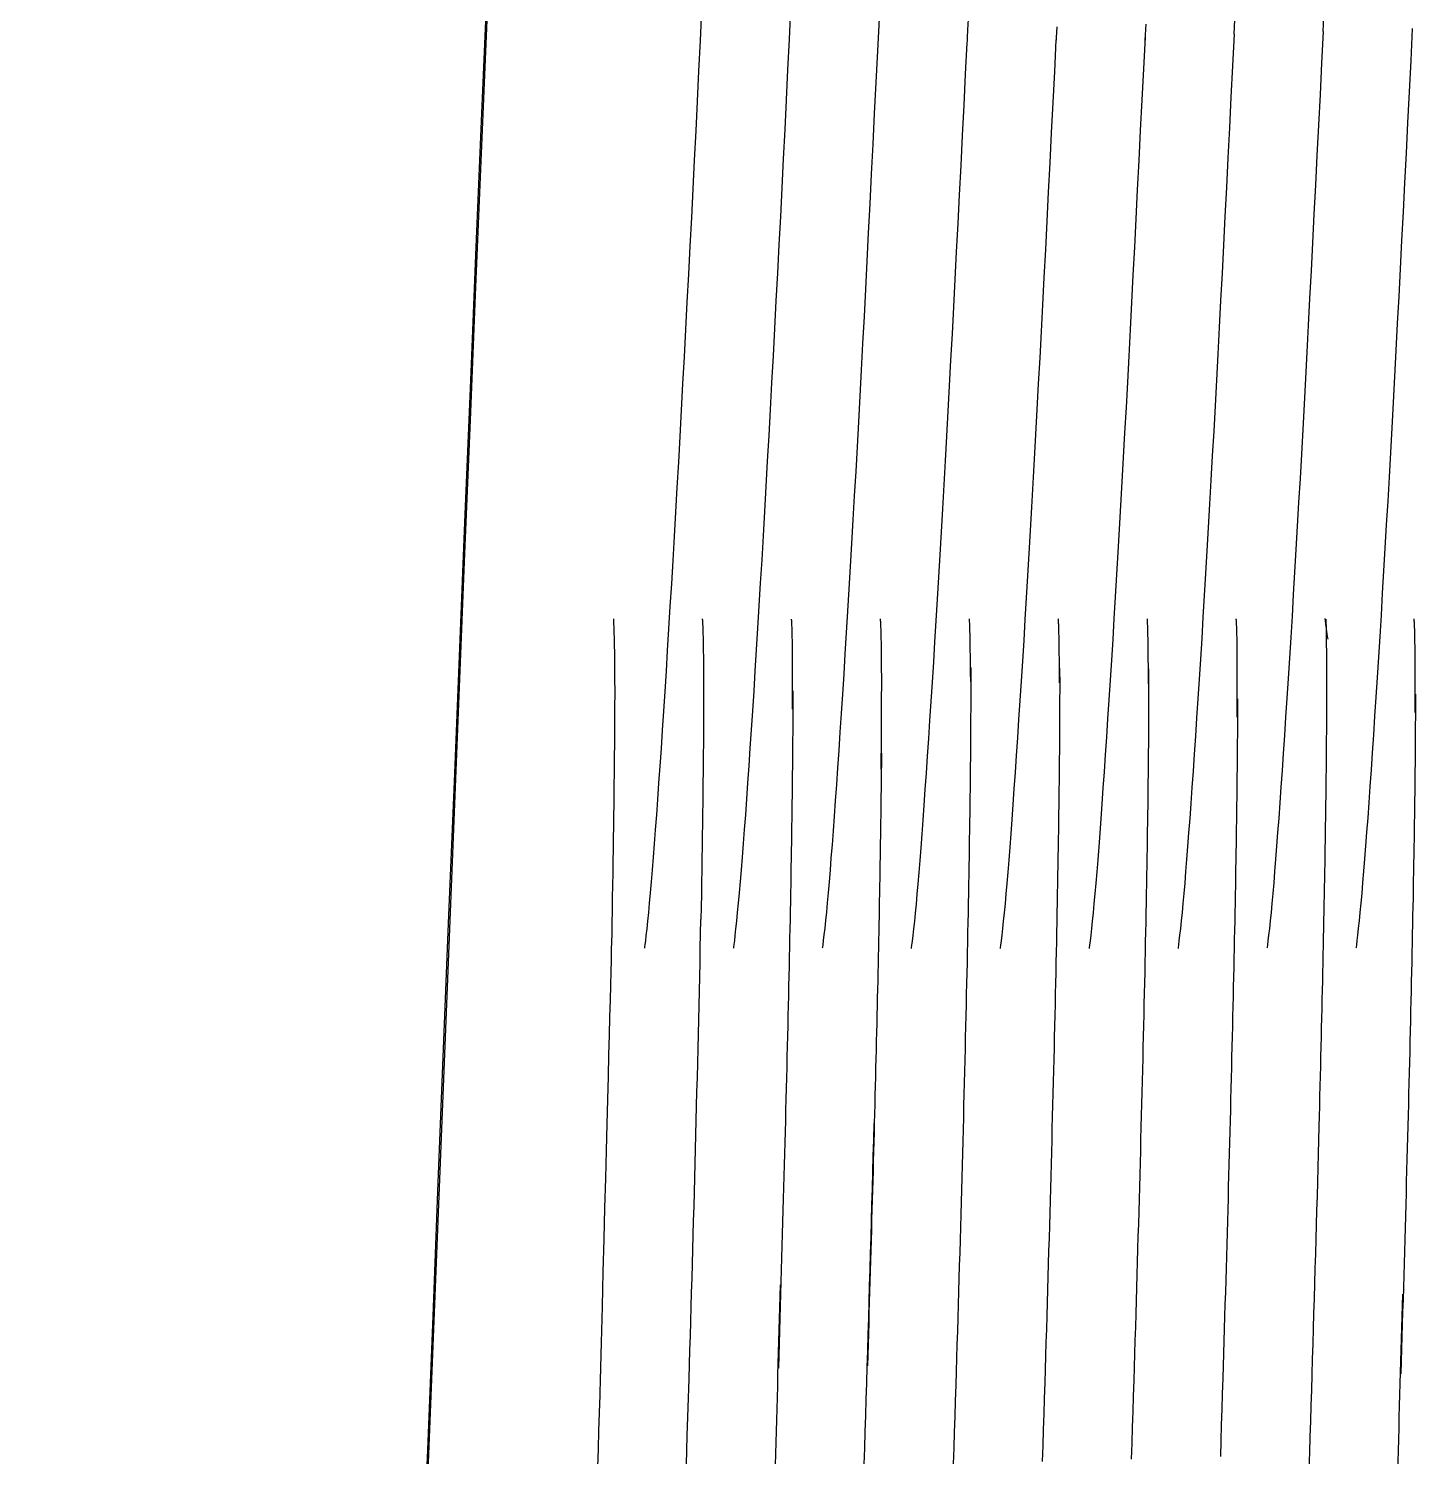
# Model space of a CAD drawing. Extents: x 58467 to 79089, y -33726 to -17391.
# Drawn here: x 70632.021 to 70632.1405, y -20380.0894 to -20379.9663 of the extents above; entities that cross this region are included whole.
import ezdxf

# ---------------------------------------------------------------- set-up
doc = ezdxf.new("R2010")
doc.units = 0
doc.header["$LTSCALE"] = 100
doc.layers.add('PROSISTEM Güney TÜRKOĞLU', color=7, linetype='Continuous')

# ---------------------------------------------------------------- blocks, each defined once
blk = doc.blocks.new('A$C689D2506')
at = {"layer": 'PROSISTEM Güney TÜRKOĞLU', "color": 30, "linetype": 'Continuous'}
for points in [[(9.40774941840209, 6.366504509845981), (9.407758591813035, 6.366505622048862), (9.407783101545647, 6.366507705242839), (9.407821400789544, 6.366510442647268), (9.407873155316338, 6.366513744593249), (9.40793813765049, 6.366517541493522), (9.408016119734384, 6.366521763542551), (9.408106874092482, 6.366526341153076), (9.408210172783583, 6.366531204505009), (9.408325788215734, 6.366536283996538), (9.408453492447734, 6.366541509953095), (9.408593057887629, 6.366546812554589), (9.408744256710634, 6.366552122242865), (9.40890686120838, 6.366557369241491), (9.40908064355608, 6.366562483846792), (9.409265376161784, 6.36656739639875), (9.409460831084289, 6.366572037251899), (9.409666780615225, 6.366576336600701), (9.4098830150906, 6.366580244444776), (9.410109379328787, 6.366583770344732), (9.410345728858374, 6.366586935298983), (9.4105919188587, 6.36658976029139), (9.41084780485835, 6.366592266247608), (9.411113242036663, 6.366594474195153), (9.411388086038642, 6.366596405103337), (9.41167219192721, 6.366598079897813), (9.411965415347368, 6.36659951954789), (9.41226761136204, 6.366600745051983), (9.412578635616228, 6.366601777393953), (9.412898343405686, 6.366602637499454), (9.413226589909755, 6.366603346396005), (9.413563230773434, 6.366603924994706), (9.413908121176064, 6.36660439435218), (9.41426111664623, 6.366604775292217), (9.414622072363272, 6.366605088944198), (9.41499084373936, 6.366605356204673), (9.415367286186665, 6.366605598042952), (9.415751255000941, 6.366605835442897), (9.416142605710775, 6.366606089344714), (9.41654119361192, 6.366606380746816), (9.416946874000132, 6.366606730647618)], [(9.415134305483662, 6.366660082552698), (9.415698500932194, 6.366659082603292), (9.416274483548477, 6.366657518796274), (9.416862171026878, 6.366655392150278), (9.41746148117818, 6.366652703494765), (9.418072331463918, 6.366649453746504), (9.418694639694877, 6.366645643793163), (9.419328323565423, 6.366641274595167), (9.41997330065351, 6.366636346996529), (9.420629488886334, 6.366630861841259), (9.421296805725433, 6.366624820191646), (9.421975168865174, 6.366618222804391), (9.42266449611634, 6.366611070654471), (9.423364705056883, 6.366603364542243), (9.424075713497587, 6.366595105544548), (9.424797439016402, 6.366586294403533), (9.425529799307697, 6.366576932094176), (9.426272712065838, 6.366567019504146), (9.42702609510161, 6.366556557492004), (9.427789865876548, 6.366545547047281), (9.428563942201436, 6.366533988999436), (9.42934824177064, 6.366521884294343), (9.430142790661193, 6.366509231942473), (9.43094844033476, 6.366496017799363), (9.43176528380718, 6.366482241501217), (9.432593189994805, 6.3664679065987), (9.433432027697563, 6.366453016700689), (9.434281666064635, 6.366437575445161), (9.435141973895952, 6.366421586295473), (9.436012820224278, 6.366405052904156), (9.43689407396596, 6.366387978792773), (9.43778560392093, 6.366370367642958), (9.43868727912195, 6.366352222947171), (9.439598968601786, 6.366333548241528), (9.440520541160367, 6.366314347193111), (9.441451865830459, 6.366294623396243), (9.442392811411992, 6.366274380343384), (9.443343247054145, 6.366253621643409), (9.44430304155685, 6.366232350846985), (9.44527206372004, 6.366210571592092), (9.446250182809308, 6.366188287443947), (9.447237267508171, 6.366165501953219), (9.448233186732978, 6.366142218699679), (9.449237809632905, 6.366118441292201), (9.450251005007885, 6.36609417325235), (9.451272641774267, 6.366069418203551), (9.452302588964812, 6.366044179696473), (9.453340715379454, 6.366018461354543), (9.454386890050955, 6.365992266641115), (9.455440981895663, 6.365965599296032), (9.456502859829925, 6.365938462797203), (9.457572392886505, 6.365910860753502), (9.458649449865334, 6.365882796701044), (9.459733899799176, 6.365854274248704), (9.460825611604378, 6.36582529694715), (9.461924454197288, 6.365795868405257), (9.463030296494253, 6.365765992202796), (9.464143007411622, 6.365735671948642), (9.465270025772043, 6.365704702853691), (9.466410769266076, 6.365673099600826), (9.467559247161262, 6.365641027296078), (9.468715297640301, 6.365608491105377), (9.469878758653067, 6.365575496252859), (9.471049468382262, 6.365542047991767), (9.472227265010588, 6.365508151546237), (9.473411986371502, 6.36547381215496), (9.474603470764123, 6.365439034998417), (9.475801556254737, 6.365403825402609), (9.477006081026047, 6.365368188446155), (9.47821688291151, 6.365332129498711), (9.47943380032666, 6.365295653755311), (9.480656671104953, 6.365258766352781), (9.481885333545506, 6.36522147260257)], [(9.3497507146094, 6.366349192598136), (9.35289158881642, 6.36619207894546), (9.35597567644436, 6.366037579849944), (9.359004089608788, 6.365885548948427), (9.36197794007603, 6.365735839892295), (9.36489834007807, 6.365588306391146), (9.367766401614062, 6.365442802052712), (9.370583236566745, 6.365299180499278), (9.373349957051687, 6.365157295498648), (9.376067675184458, 6.365017000600346), (9.378737502847798, 6.364878149499418), (9.38136055204086, 6.364740595890908), (9.383937934995629, 6.364604193397099), (9.386470763478428, 6.364468795698485), (9.388960149721242, 6.364334256402799), (9.39140720560681, 6.36420042924874), (9.393813043250702, 6.364067167800386), (9.396178746595979, 6.363934328604955), (9.398504181182943, 6.363801890402101), (9.400787549908273, 6.363669998754631), (9.403026935993694, 6.363538811245235), (9.405220422660932, 6.363408485543914), (9.407366093364544, 6.363279179204255), (9.409462031326257, 6.363151049794396), (9.41150631988421, 6.363024254998891), (9.413497042260133, 6.362898952342221), (9.415432281792164, 6.362775299450732), (9.41731012170203, 6.362653453892563), (9.419128645560704, 6.362533573294058), (9.420885936357081, 6.362415815252461), (9.422580077429302, 6.362300337394117), (9.424209152231924, 6.362187297243509), (9.425771243986674, 6.362076852441533), (9.427264436031692, 6.361969160541776), (9.428686818806455, 6.361864377948223), (9.43003689555917, 6.361762586500845), (9.431313798995689, 6.361663754854817), (9.432516713975929, 6.361567842192017), (9.433644825941883, 6.361474807592458), (9.434697319869883, 6.361384610194364), (9.435673381085508, 6.361297209150507), (9.436572194797918, 6.361212563599111), (9.437392946099862, 6.361130632649292), (9.438134819502011, 6.361051375599345), (9.438792141037993, 6.360975871502887), (9.439342640456744, 6.360909024399007), (9.439760507200845, 6.36085655419447), (9.44001993094571, 6.360824180941563), (9.44009510090109, 6.360817624605261)], [(9.350026208441705, 6.357600594550604), (9.353158105746843, 6.357443833199795), (9.356233432074077, 6.357289680352551), (9.359253285569139, 6.357137990242336), (9.362218764261343, 6.356988617204479), (9.36513096629642, 6.356841415341478), (9.367990989470854, 6.356696239003213), (9.370799932163209, 6.356552942394046), (9.373558892053552, 6.356411379747442), (9.37626896740403, 6.356271405398729), (9.378931256360374, 6.356132873450406), (9.38154685671907, 6.355995638296008), (9.38411686674226, 6.355859554052586), (9.386642384226434, 6.355724475040915), (9.38912450755015, 6.355590255494462), (9.391564334509894, 6.355456749646692), (9.393962963134982, 6.35532381174562), (9.39632147026714, 6.355191298251157), (9.398639785358682, 6.355059181441902), (9.40091613365803, 6.354927605992998), (9.403148602112196, 6.354796730549424), (9.405335277551785, 6.354666713697952), (9.407474247273058, 6.354537714054459), (9.4095635979902, 6.354409890293027), (9.411601416766644, 6.35428340100043), (9.41358579043299, 6.354158404748887), (9.41551480605267, 6.354035060241586), (9.417386550456285, 6.353913526094402), (9.419199110707268, 6.353793960894109), (9.420950573752634, 6.353676523242029), (9.4226390265394, 6.353561371797696), (9.424262556014583, 6.353448665191536), (9.425819249241613, 6.35333856199577), (9.427307192934677, 6.353231220855378), (9.428724478464574, 6.353126799644087), (9.43006959091872, 6.353025384101784), (9.431341728428379, 6.352926929554087), (9.432540163397789, 6.352831377691473), (9.433664168580435, 6.352738670248073), (9.434713016613387, 6.35264874889981), (9.435685980250128, 6.352561555249849), (9.436582332127728, 6.352477031003218), (9.437401344883256, 6.352395117850392), (9.438142287079245, 6.352315758442273), (9.4387989025563, 6.352240167747368), (9.439348504063673, 6.35217334490153), (9.439765363465995, 6.352120989351533), (9.44002375274431, 6.352088800544152), (9.440097943879664, 6.352082477897056)], [(9.407780371955596, 6.357863261146122), (9.408121959422715, 6.357870892141364), (9.40847418946214, 6.357878036549664), (9.408837031223811, 6.357884693294181), (9.409210453857668, 6.35789086134173), (9.409594426630065, 6.357896539702779), (9.409988918574527, 6.357901727344142), (9.410393899073824, 6.357906423203531), (9.410809337161481, 6.357910626247758), (9.411235202336684, 6.357914335443638), (9.411671463400126, 6.357917549801641), (9.412118089850992, 6.357920268244925), (9.412575050839223, 6.357922489754856), (9.413042315398343, 6.357924213298247), (9.413519852911122, 6.357925437841914), (9.4140076325275, 6.357926162396325), (9.414505623397417, 6.357926385840983), (9.415013794787228, 6.35792610720091), (9.415532115846872, 6.35792532544292), (9.416060839197598, 6.357924041702063), (9.416600235155784, 6.35792225964542), (9.417150222929195, 6.357919980742736), (9.417710721958429, 6.35791720659472), (9.418281651567668, 6.357913938642014), (9.41886293119751, 6.357910178499878), (9.419454480404966, 6.357905927550746), (9.420056218397804, 6.357901187351672), (9.42066806461662, 6.357895959401503), (9.421289938618429, 6.35789024530095), (9.421921759843826, 6.357884046446998), (9.422563447500579, 6.3578773643967), (9.4232149211457, 6.357870200648904), (9.42387610010337, 6.357862556746113), (9.42454690404702, 6.357854434143519), (9.425227252067998, 6.357845834441832), (9.425917063723318, 6.357836759052589), (9.426616258453578, 6.357827209547395), (9.427324755699374, 6.357817187395995), (9.428042474668473, 6.357806694199098), (9.428769335150719, 6.35779573135369), (9.429505256121047, 6.357784300402272), (9.4302501573693, 6.357772402901901), (9.431003958219662, 6.357760040293215), (9.431766577996314, 6.357747214147821), (9.432537936023436, 6.357733925993671), (9.433317951974459, 6.3577201772423), (9.434106545173563, 6.357705969494418), (9.43490363494493, 6.357691304248874), (9.435709140845574, 6.357676183004514), (9.436522982083261, 6.357660607201979), (9.437345078331418, 6.357644578500185), (9.438175348914228, 6.357628098252462), (9.439013713155873, 6.357611168103176), (9.43986009049695, 6.357593789449311), (9.440714400378056, 6.357575963891577), (9.441576562356204, 6.357557692899718), (9.44244649563916, 6.357538978001685), (9.443327831453644, 6.357519739452982), (9.444224476348609, 6.35749989154283), (9.445129517000169, 6.357479586353293), (9.446042835246772, 6.357458827304072), (9.446964313043281, 6.357437618004042), (9.447893832228146, 6.357415961945662), (9.44883127475623, 6.357393862650497), (9.449776522233151, 6.357371323698317), (9.450729456846602, 6.357348348654341), (9.451689960202202, 6.357324940894614), (9.452657914254814, 6.357301104144426), (9.453633200959302, 6.357276841794373), (9.4546157020377, 6.357252157453331), (9.455605299561284, 6.357227054599207), (9.456601875135675, 6.35720153679722), (9.457605310715735, 6.357175607554382)], [(9.457605310715735, 6.357175607554382), (9.458946247585118, 6.357140594700468), (9.460300202248618, 6.357104831491597), (9.461666884599254, 6.357068326848093), (9.463046004064381, 6.357031089748489), (9.464437270653434, 6.356993129244074), (9.465840393677354, 6.35695445429883), (9.467255083145574, 6.356915073847631), (9.46868104848545, 6.356874996898114), (9.470117999590002, 6.356834232443362), (9.471565646003, 6.356792789447354), (9.473023697384633, 6.356750676903175), (9.474491863511503, 6.356707903803908), (9.475969854160212, 6.356664479098981), (9.477457378758118, 6.356620411854237), (9.478954147081822, 6.356575710946345), (9.480459868907928, 6.356530385397491), (9.481974253780209, 6.35648444420076), (9.483487993944436, 6.356438172442722), (9.485007634270005, 6.356391373745282), (9.486537271528505, 6.356343924649991), (9.48807658010628, 6.356295836754725), (9.489625234040432, 6.35624712149729), (9.491182907600887, 6.356197790344595)], [(9.350302541512065, 6.348851953094709), (9.353425427572802, 6.348695545500959), (9.356491958722472, 6.348541740502696), (9.359503219253384, 6.348390392799047), (9.362460293108597, 6.348241357249208), (9.365364264813252, 6.348094488697825), (9.368216218193993, 6.347949641945888), (9.371017237775959, 6.347806671852595), (9.373768407618627, 6.347665433146176), (9.376470811897889, 6.34752578070038), (9.379125534789637, 6.347387569301645), (9.381733660586178, 6.347250653794617), (9.384296273463406, 6.347114888994838), (9.386814457480796, 6.346980129703297), (9.389289297047071, 6.346846230793744), (9.391721876105294, 6.34671304699441), (9.394113279064186, 6.346580433149938), (9.396464574150741, 6.346448245749343), (9.398775753797963, 6.346316450741142), (9.401045067468658, 6.346185191592667), (9.403270605602302, 6.3460546280985), (9.405450458521955, 6.345924919791287), (9.407582716783509, 6.345796226494713), (9.409665470710024, 6.345668707843288), (9.411696810857393, 6.345542523500626), (9.413674827548675, 6.345417833203101), (9.415597611223347, 6.345294796599774), (9.417463252437301, 6.345173573354259), (9.419269841397181, 6.345054323246586), (9.42101546865888, 6.344937205853057), (9.422698224661872, 6.344822380953701), (9.424316199845634, 6.34471000819758), (9.425867484533228, 6.344600247248309), (9.427350169164129, 6.344493257798604), (9.428762346389703, 6.344389199191937), (9.430102478829212, 6.34428816199943), (9.431369827827439, 6.344190088493633), (9.432563758338802, 6.344094901753124), (9.433683634968475, 6.344002524900134), (9.434728823020123, 6.343912881042343), (9.43569868709892, 6.343825893243775), (9.436592592275701, 6.343741484553902), (9.43740990338847, 6.343659578094957), (9.438149971771054, 6.343580100103281), (9.438805892481469, 6.343504416698124), (9.43935459468048, 6.343437614894356), (9.439770431141369, 6.343385374741047), (9.440027754753828, 6.343353376199957), (9.440100918407552, 6.343347299145535)], [(9.407748061232269, 6.349034589991788), (9.40775810123887, 6.349035737992381), (9.407784691662528, 6.349037989799399), (9.407825761474669, 6.34904093950172), (9.40788071602583, 6.349044448754285), (9.407949337852187, 6.349048447649693), (9.408031409489922, 6.349052866193233), (9.408126713358797, 6.349057634593919), (9.408235032111406, 6.349062682842487), (9.408356148051098, 6.349067941046087), (9.408489843714051, 6.349073339253664), (9.40863590175286, 6.349078807499609), (9.408794104587287, 6.349084275992936), (9.408964234753512, 6.349089674695279), (9.409146074554883, 6.349094933699234), (9.409339406876825, 6.349099983141059), (9.40954401390627, 6.349104752996936), (9.409759678179398, 6.349109173446777), (9.409986187238246, 6.349113181247958), (9.410223368671723, 6.349116769793909), (9.410471071256325, 6.349119961247197), (9.410729143302888, 6.349122777843149), (9.410997433587909, 6.349125241948059), (9.411275790538639, 6.349127375753596), (9.41156406281516, 6.349129201553296), (9.411862098961137, 6.3491307416989), (9.412169747753069, 6.349132018454839), (9.41248685750179, 6.349133054041886), (9.412813276983798, 6.349133870855439), (9.413148854626343, 6.349134491043515), (9.413493439089507, 6.349134937045164), (9.413846879033372, 6.34913523105206), (9.414209023001604, 6.349135395343183), (9.414579719421454, 6.349135452299379), (9.414958817069419, 6.349135424097767), (9.415346164489165, 6.349135333046434), (9.415741610107943, 6.34913520149712), (9.416145002818666, 6.349135051641497), (9.41655619093217, 6.349134905904066), (9.416975023108535, 6.349134786403738), (9.417401348007843, 6.349134715550463)], [(9.415578129584901, 6.349189815096906), (9.416148220421746, 6.349188385443995), (9.416729907505214, 6.349186399398604), (9.417323109460995, 6.349183857848402), (9.417927744449116, 6.349180761651951), (9.41854373109527, 6.349177111755125), (9.419170987559482, 6.349172909147455), (9.419809432467446, 6.349168154643849), (9.420458984212019, 6.349162849248387), (9.421119561069645, 6.349156993892393), (9.421791081433184, 6.349150589405326), (9.422473463811912, 6.349143636791268), (9.423166626715101, 6.349136136952438), (9.423870488302782, 6.349128090791055), (9.424584966967814, 6.349119499252993), (9.425309981452301, 6.349110363255022), (9.426045449799858, 6.349100683641154), (9.426791290636174, 6.349090461502783), (9.427547422237694, 6.349079697596608), (9.428313763113692, 6.349068392941263), (9.429090231657028, 6.349056548395311), (9.429876746144146, 6.349044164948282), (9.430673540919088, 6.34903123814729), (9.43148140842095, 6.34901775495382), (9.43230027507525, 6.349003718045424), (9.433130011660978, 6.348989130841801), (9.433970489073545, 6.348973996995483), (9.434821578441188, 6.348958319897065), (9.435683150426485, 6.348942103199079), (9.436555076041259, 6.348925350350328), (9.437437226180919, 6.348908064945135), (9.438329471857287, 6.348890250446857), (9.439231683849357, 6.348871910449816), (9.440143733052537, 6.348853048446472), (9.44106549047865, 6.348833668002044), (9.441996826906689, 6.34881377259444), (9.442937613464892, 6.348793365803431), (9.443887720932253, 6.34877245115058), (9.444847020204179, 6.3487510321429), (9.445815382176079, 6.348729112301953), (9.446792677859776, 6.348706695251167), (9.447778777917847, 6.348683784395689), (9.448773553594947, 6.348660383344395), (9.449776875670068, 6.348636495604296), (9.450788614922203, 6.348612124755164), (9.451808642363176, 6.348587274245801), (9.45283682900481, 6.348561947641429), (9.453873045626096, 6.348536148492713), (9.454917163122445, 6.348509880292113), (9.45596905250568, 6.348483146648505), (9.457028584554791, 6.34845595099614), (9.45809563039802, 6.348428296943894), (9.459170060697943, 6.348400187955122), (9.460251746466383, 6.348371627595043), (9.461340558715165, 6.348342619399773), (9.462436368106864, 6.348313166905427), (9.463539045886137, 6.348283273648121), (9.464648462715559, 6.348252943091211), (9.465773160103709, 6.348221939741052), (9.466910403687507, 6.348190337594133), (9.468055239296518, 6.348158273744048), (9.469207507790998, 6.348125753298518), (9.470367050147615, 6.348092781394371), (9.471533707459457, 6.34805936315388), (9.472707320703194, 6.348025503641111), (9.47388773073908, 6.347991208152962), (9.4750747786602, 6.347956481651636), (9.476268305559643, 6.347921329346718), (9.477468152414076, 6.347885756345931), (9.47867415996734, 6.347849767800653), (9.479886169545352, 6.347813368804054), (9.481104021891952, 6.34777656449296), (9.482327558100224, 6.347739360004198)], [(9.482327558100224, 6.347739360004198), (9.48384953988716, 6.347692765441025), (9.485381185892038, 6.347645528847352), (9.486922170035541, 6.347597661602776), (9.488472165772691, 6.347549175043241), (9.490030846907757, 6.347500080650207)], [(9.349305711104535, 6.34017531304562), (9.3508882826427, 6.340098563945503)], [(9.35058058379218, 6.340103225098574), (9.353694397141226, 6.33994717389578), (9.356752072344534, 6.339793719249428), (9.35975467984099, 6.339642716600792), (9.362703290185891, 6.339494021245628), (9.365598973701708, 6.339347488596104), (9.368442800827324, 6.33920297404984), (9.371235842001624, 6.339060332946246), (9.373979167779908, 6.338919420653838), (9.376673848484643, 6.338780092599336), (9.379320954554714, 6.338642204093048), (9.38192155631259, 6.338505610547145), (9.384476724429987, 6.338370167301036), (9.386987529229373, 6.338235729752341), (9.389455041149631, 6.338102153298678), (9.391880330629647, 6.337969293294009), (9.394264468108304, 6.337837005092297), (9.396608512615785, 6.337705145255313), (9.398912518052384, 6.337573673445149), (9.40117476019077, 6.337442731848569), (9.403393332730047, 6.337312481147819), (9.405566329369321, 6.337183082243428), (9.407691844040528, 6.337054695846746), (9.409767970326357, 6.336927482800093), (9.411792802042328, 6.336801603902131), (9.413764432887547, 6.336677219893318), (9.415680956677534, 6.336554491645074), (9.41754046722781, 6.336433579897857), (9.419341058237478, 6.336314645493985), (9.421080823405646, 6.33619784914481), (9.422757856431417, 6.336083351750858), (9.424370251246728, 6.335971314052586), (9.425916101550683, 6.335861896805), (9.427393500925973, 6.335755260850419), (9.42880054411944, 6.335651566841989), (9.430135667556897, 6.335550911098835), (9.431398192420602, 6.335453223349759), (9.432587580988184, 6.335358406940941), (9.43370329553727, 6.335266365043935), (9.434744798461907, 6.335177000946715), (9.43571155180689, 6.335090217951802), (9.436603018199094, 6.335005919303512), (9.437418659683317, 6.334924008202506), (9.438157906057313, 6.334844395445543), (9.438813137239777, 6.33476861359668), (9.439360933960415, 6.334701829997357), (9.439775728387758, 6.334649706303026), (9.440031952573918, 6.33461790405272), (9.440104038803838, 6.334612084901892)], [(9.40774452406913, 6.340300700743683), (9.40775113273412, 6.340301175005152), (9.407776320585981, 6.340302825599792), (9.407819218467921, 6.340305485748104), (9.407878957223147, 6.340308988495963), (9.407954667927697, 6.340313167092972), (9.408045481308363, 6.340317854701425), (9.408150528208353, 6.340322884396301), (9.408268939587288, 6.340328089354443), (9.40839984640479, 6.340333302796353), (9.40854238148313, 6.340338358451845), (9.408695902209729, 6.340343151998241), (9.408860178664327, 6.340347693592776), (9.409035025746562, 6.3403520056454), (9.409220258472487, 6.340356110595167), (9.409415691625327, 6.340360030793818), (9.409621140221134, 6.340363788753166), (9.409836419043131, 6.340367406854057), (9.410061342990957, 6.340370907448232), (9.41029572696425, 6.340374313047505), (9.410539385862648, 6.340377646047273), (9.41079213458579, 6.340380928901141), (9.411053788033314, 6.340384183946298), (9.411324160988443, 6.340387433650903), (9.411603068583645, 6.340390700497665), (9.411890325485729, 6.340394006794668), (9.412185746594332, 6.340397375053726), (9.412489146925509, 6.340400827597477), (9.412800341378897, 6.340404386952287), (9.41311914473772, 6.340408075498999), (9.413445371901616, 6.340411915647564), (9.413778837770224, 6.34041592979338), (9.414119357359596, 6.340420140448259)], [(9.412660547881387, 6.340452944044955), (9.413205828983337, 6.340454691904597), (9.413765128119849, 6.34045578619407), (9.41433834261261, 6.340456228193943), (9.414925369317643, 6.340456019053818), (9.415526105440222, 6.340455159996054), (9.416140448185615, 6.34045365214115), (9.416768294526264, 6.340451496696915), (9.417409541551024, 6.340448694842053), (9.41806408658158, 6.34044524775527), (9.418731826473959, 6.340441156600718), (9.41941265843343, 6.34043642260076), (9.420106479665264, 6.340431046904996), (9.420813187141903, 6.340425030692131), (9.4215326779522, 6.340418375155423), (9.422264849417843, 6.340411081444472), (9.423009598394856, 6.340403150796192), (9.42376682208851, 6.340394584345631), (9.424536417704076, 6.3403853833006), (9.425318282213993, 6.340375548796146), (9.426112312707119, 6.340365082054632), (9.426918406388722, 6.340353984254762), (9.42773646034766, 6.340342256546137), (9.428566371556371, 6.340329900151119), (9.429408037452959, 6.340316916204756), (9.43026135477703, 6.340303305900306), (9.431126958923414, 6.340289058047347), (9.432005441980436, 6.340274163594586), (9.432896641548723, 6.34025862699491), (9.43380039546173, 6.340242452701204), (9.434716541320086, 6.340225645093597), (9.43564491707366, 6.340208208741387), (9.436585360206664, 6.3401901479956), (9.437537708785385, 6.340171467352775), (9.438501800177619, 6.34015217119304), (9.439477472449653, 6.340132263998385), (9.440464563085698, 6.340111750192591), (9.44146290991921, 6.340090634243097), (9.44247235066723, 6.340068920602789), (9.443492723163217, 6.340046613651793), (9.444523865007795, 6.340023717901204), (9.445565613918006, 6.340000237745699), (9.446617807727307, 6.339976177696371), (9.447680284152739, 6.339951542104245), (9.448752881027758, 6.339926335494965), (9.449835435952991, 6.339900562248658), (9.45092778664548, 6.339874226847314), (9.452029770822264, 6.339847333700163), (9.453141226316802, 6.339819887303747), (9.45426199096255, 6.339791891994537), (9.455391902243719, 6.339763352341834), (9.456530797993764, 6.339734272754868), (9.457678516046144, 6.339704657642869), (9.458834894001484, 6.33967451150238), (9.45999976969324, 6.33964383865532), (9.46117298072204, 6.339612643700093), (9.462354365037754, 6.339580930944066), (9.46354376024101, 6.33954870494199), (9.464741004048847, 6.339515970103093), (9.465954238083214, 6.339482501498424), (9.46718262822833, 6.339448320941301), (9.468419819837436, 6.339413604247966), (9.469665613374673, 6.339378357850364), (9.470919809187762, 6.339342588194995), (9.472182207973674, 6.339306301699253), (9.473452609963715, 6.339269504853291), (9.47473081573844, 6.339232204001746), (9.476016625761986, 6.339194405591115), (9.477309840614907, 6.339156116155209), (9.478610260412097, 6.339117341995006), (9.479917686083354, 6.339078089600662), (9.481231917743571, 6.339038365404122), (9.482552755973302, 6.338998175793677)], [(9.482552755973302, 6.338998175793677), (9.48407607106492, 6.338951499492396), (9.485609019524418, 6.338904182295664), (9.487151274690405, 6.338856235495768), (9.488702510250732, 6.338807670646929), (9.490262399544008, 6.338758499041433)], [(9.349589677876793, 6.331426342600025), (9.351171034621075, 6.331349607353332)], [(9.350861540762708, 6.331354351801565), (9.353966180235147, 6.331198660947848), (9.35701490030624, 6.331045560742496), (9.360008757328615, 6.330894907092443), (9.362948808353394, 6.330746555948281), (9.36583610996604, 6.330600363202393), (9.368671718752012, 6.330456184805371), (9.371456691646017, 6.33031387659139), (9.374192085117102, 6.330173294598353), (9.376878955983557, 6.330034294645884), (9.379518360947259, 6.329896732742782), (9.382111356710084, 6.329760464752326), (9.384658999857493, 6.329625346552348), (9.387162347324193, 6.329491234151646), (9.389622455695644, 6.329357983442605), (9.392040381673723, 6.329225450303056), (9.394417181960307, 6.329093490698142), (9.396753905457444, 6.328961961349705), (9.399050666252151, 6.328830815647962), (9.401305768755265, 6.328700194047997), (9.403517309692688, 6.328570258541731), (9.405683386255987, 6.328441171091981), (9.407802095171064, 6.328313093603356), (9.409871533629484, 6.328186188053223), (9.411889798473567, 6.328060616346193), (9.41385498677846, 6.32793654044508), (9.4157651955029, 6.32781412229815), (9.417618521605618, 6.32769352379546), (9.419413062161766, 6.32757490700169), (9.421146913897246, 6.327458433748689), (9.422818174003623, 6.327344265999272), (9.424424939323217, 6.327232565745362), (9.42596530704759, 6.327123494891566), (9.427437373902649, 6.327017215400701), (9.428839237196371, 6.326913889191928), (9.430169303785078, 6.326813619103632), (9.431426950264722, 6.326716323193978), (9.43261174170766, 6.326621883592452), (9.433723243651912, 6.326530182297574), (9.434761021402664, 6.32644110135152), (9.435724640497938, 6.326354522854672), (9.43661366601009, 6.326270328849205), (9.437427663709968, 6.326188401391846), (9.438166133128107, 6.326108637644211), (9.438820673152804, 6.326032751792809), (9.439367552404292, 6.325965983749484), (9.439781280700117, 6.32591397795477), (9.440036367624998, 6.325882378747337), (9.440107323112898, 6.325876830655034)], [(9.407743769697845, 6.331565799642703), (9.407750442740507, 6.33156625245465), (9.407775608357042, 6.331567888453719), (9.407818360021338, 6.331570536844083), (9.407877791207284, 6.331574026800808), (9.4079529956216, 6.331578187353443), (9.408043066505343, 6.331582847647951), (9.408147097565234, 6.331587836903054), (9.408264182275161, 6.331592984191957), (9.408393414109014, 6.331598118704278), (9.408533903653733, 6.331603074097075), (9.40868511958979, 6.331607778993202), (9.408846867503598, 6.331612251698971), (9.409018966020085, 6.331616513853078), (9.409201234113425, 6.331620587152429), (9.409393490408547, 6.331624493250274), (9.409595553996041, 6.331628253843519), (9.40980724338442, 6.331631890701829), (9.41002837754786, 6.331635425449349), (9.410258775227703, 6.331638879797538), (9.41049825528171, 6.331642275399645), (9.410746636451222, 6.331645633996231), (9.411003737477586, 6.331648977298755), (9.41126937721856, 6.331652326902258), (9.411543374648318, 6.331655704590958), (9.411825548275374, 6.331659132003551), (9.412115717073902, 6.331662630851497), (9.412413699901663, 6.331666222802596), (9.412719315383583, 6.33166992959741), (9.413032382493839, 6.331673772903741), (9.413352719857357, 6.331677774403943), (9.413680146448314, 6.331681955751264), (9.414014481008053, 6.33168633870082)], [(9.412590257823467, 6.331717896246118), (9.413135995855555, 6.331719739144319), (9.413695894414559, 6.331720922797103), (9.414269848610274, 6.33172144825221), (9.414857753785327, 6.331721316848416), (9.415459505282342, 6.331720529691665), (9.416074998443946, 6.331719088149839), (9.416704128612764, 6.331716993299779), (9.417346791131422, 6.331714246451156), (9.418002881342545, 6.331710848753573), (9.418672294472344, 6.33170680150215), (9.419354925863445, 6.331702105846489), (9.420050670974888, 6.331696763052605), (9.420759424916469, 6.331690774299204), (9.421481083263643, 6.331684140852303), (9.422215541242622, 6.331676863905159), (9.42296269419603, 6.331668944651028), (9.42372243735008, 6.331660384341376), (9.42449466616381, 6.331651184198563), (9.425279275863431, 6.33164134544495), (9.42607616179157, 6.331630869244691), (9.426885219290853, 6.331619756892906), (9.427706343820319, 6.331608009553747), (9.428539430489764, 6.331595628449577), (9.429384374758229, 6.331582614846411), (9.43024107196834, 6.331568969893851), (9.43110989604611, 6.331554686752497), (9.431991694844328, 6.331539751554374), (9.432886334136128, 6.331524168403121), (9.433793649077415, 6.331507941693417), (9.43471347540617, 6.331491076052771), (9.435645648511127, 6.331473575904965), (9.436590003897436, 6.33145544580475), (9.437546376837417, 6.331436690248665), (9.438514602952637, 6.331417313747806), (9.439494517631829, 6.331397320798715), (9.440485956380144, 6.331376715897932), (9.441488754702732, 6.331355503600207), (9.442502747988328, 6.331333688402083), (9.443527771625668, 6.3313112748001), (9.4445636611199, 6.331288267305354), (9.445610252092592, 6.331264670399833), (9.446667379816063, 6.331240488652838), (9.447734879911877, 6.331215726502705), (9.44881258753594, 6.331190388547839), (9.449900338542648, 6.331164479241124), (9.450997968087904, 6.331138003093656), (9.452105311793275, 6.331110964601976), (9.453222205047496, 6.331083368291729), (9.454348483355716, 6.331055218703113), (9.45548398210667, 6.331026520347223), (9.45662853680551, 6.330997277647839), (9.457781982957385, 6.330967495203367), (9.45894415595103, 6.330937177495798), (9.460114891408011, 6.330906328992569), (9.461294024484232, 6.330874954292085), (9.462481390801258, 6.330843057847233), (9.463676825980656, 6.330810644154553), (9.464880165294744, 6.330777717754245), (9.466098685516044, 6.330744077393319), (9.46733328467235, 6.330709697154816), (9.468576745945029, 6.330674776792875), (9.469828867469914, 6.330639322899515), (9.471089447150007, 6.330603341848473), (9.472358283121139, 6.33056684024632), (9.473635173519142, 6.330529824597761), (9.474919916130602, 6.330492301349295), (9.476212309207767, 6.330454276991077), (9.477512150770053, 6.330415758100571), (9.478819238720462, 6.330376751153381), (9.48013337131124, 6.330337262596004), (9.481454346328974, 6.330297298991354), (9.48278196202591, 6.330256866800482)], [(9.48278196202591, 6.330256866800482), (9.48430661985185, 6.330210107655148), (9.485840879264288, 6.330162708749413), (9.48738441360183, 6.330114681448322), (9.488936896203086, 6.330066037204233), (9.49049800040666, 6.330016787454952)], [(9.348289753659628, 6.3227539563959), (9.349877748754807, 6.322677169795497), (9.351457852870226, 6.322600449449965)], [(9.407743047573604, 6.322830896693631), (9.407749816658907, 6.322831332799979), (9.407774986233562, 6.3228329585545), (9.407817611587234, 6.322835598693928), (9.407876747427508, 6.322839078202378), (9.407951449160464, 6.322843221845687), (9.408040771610104, 6.322847854651627), (9.40814376983326, 6.322852801342378), (9.408259498886764, 6.322857886902057), (9.40838701382745, 6.322862936154706), (9.408525430015288, 6.322867789393058), (9.408674340578727, 6.322872409000411), (9.408833566703834, 6.322876815596828), (9.409002931090072, 6.322881030151621), (9.409182256204076, 6.322885073692305), (9.409371364628896, 6.322888967144536), (9.409570078947581, 6.322892731550382), (9.409778221743181, 6.322896387850051), (9.409995615598746, 6.322899957041955), (9.410222083097324, 6.322903460095404), (9.410457446821965, 6.32290691799426), (9.410701529239304, 6.322910351751489), (9.410954153048806, 6.322913782292744), (9.41121514083352, 6.322917230645544), (9.411484315060079, 6.322920717750094), (9.411761498311535, 6.322924264648464), (9.412046513170935, 6.322927892295411), (9.412339182337746, 6.322931621645694), (9.412639328278601, 6.322935473741381), (9.412946773460135, 6.322939469493576), (9.413261340698227, 6.322943629944348), (9.413582852459513, 6.322947976004798), (9.413911131210625, 6.3229525287461)], [(9.41252270503901, 6.322982849596883), (9.413068935507908, 6.322984785452718), (9.413629468879662, 6.322986056053196), (9.414204198867083, 6.322986662751646), (9.414793018833734, 6.322986606741324), (9.415395822376013, 6.322985889302799), (9.416012503090315, 6.322984511702089), (9.416642954340205, 6.322982475147001), (9.417287069722079, 6.322979780903552), (9.417944742832333, 6.322976430295967), (9.418615867150947, 6.322972424546606), (9.419300336157903, 6.322967764892383), (9.419998043449596, 6.322962452599313), (9.420708882506005, 6.322956488947966), (9.421432746923529, 6.322949875146151), (9.422169530182146, 6.322942612547195), (9.422919125761837, 6.322934702300699), (9.423681427375413, 6.322926145745441), (9.424456328270026, 6.322916944045573), (9.4252437222749, 6.32290709859808), (9.4260435027536, 6.322896610494354), (9.426855563186109, 6.322885481145931), (9.427679797168821, 6.322873711702414), (9.428516098181717, 6.322861303502577), (9.429364359937608, 6.322848257754231), (9.43022447580006, 6.322834575694287), (9.431096614105627, 6.322820253903046), (9.431981762405485, 6.322805275849532), (9.432879874599166, 6.3227896438475), (9.43379078397993, 6.322773362597218), (9.434714323608205, 6.322756436653435), (9.43565032701008, 6.322738870541798), (9.436598626896739, 6.322720668904367), (9.437559056677856, 6.322701836252236), (9.438531449646689, 6.322682377198362), (9.439515638747253, 6.322662296297494), (9.44051145715639, 6.322641598148039), (9.441518738283776, 6.3226202873484), (9.442537315073423, 6.32259836839512), (9.443567020818591, 6.322575845944812), (9.444607688579708, 6.322552724552224), (9.445659151650034, 6.322529008743004), (9.446721243206412, 6.322504703202867), (9.44779379630927, 6.322479812399251), (9.448876644251868, 6.322454340945114), (9.449969620094635, 6.322428293453413), (9.451072557130828, 6.322401674449793), (9.452185288420878, 6.322374488547212), (9.453307647258043, 6.322346740300418), (9.454439466702752, 6.322318434293265), (9.455580579931848, 6.322289575095056), (9.45673082023859, 6.322260167245986), (9.457890020683408, 6.322230215402669), (9.459058014443144, 6.322199724105303), (9.460234634811059, 6.322168697952293), (9.46141971484758, 6.322137141454732), (9.462613087729551, 6.322105059254682), (9.463814586633816, 6.322072455848684), (9.465024044853635, 6.322039335893351), (9.466247883392498, 6.32200552165159), (9.467488714377396, 6.321970939752646), (9.468738467199728, 6.321935813801247), (9.469996937317774, 6.321900150403962), (9.471263920655474, 6.321863956196466), (9.472539212671109, 6.321827237654361), (9.473822609055787, 6.321790001398767), (9.47511390550062, 6.321752253948944), (9.476412897696719, 6.321714001955115), (9.477719381218776, 6.321675251951092), (9.479033151641488, 6.321636010499788), (9.48035400477238, 6.32159628419322), (9.481681736186147, 6.321556079594302), (9.483016141573898, 6.321515403251396)], [(9.351146526751108, 6.322605278546689), (9.354242747765966, 6.322449908650015), (9.357283238321543, 6.322297124905162), (9.360269042197615, 6.322146783597418), (9.363201203406788, 6.321998741143034), (9.366080765612423, 6.321852853798191), (9.368908772943541, 6.321708977950038), (9.371686268947087, 6.321566969898413), (9.374414297635667, 6.321426686001359), (9.377093902789056, 6.321287982602371), (9.379726128303446, 6.321150715943077), (9.382312018191442, 6.321014742497937), (9.38485261599999, 6.320879918450373), (9.387348965741694, 6.32074610030395), (9.389802111312747, 6.320613144198433), (9.392213096376508, 6.320480906651937), (9.394582965062, 6.320349243847886), (9.396912755561061, 6.32021801279916), (9.399202631553635, 6.320087161497213), (9.401450922712684, 6.319956829145667), (9.403655727161095, 6.319827179104323), (9.405815143603832, 6.319698374543805), (9.407927270396613, 6.319570578853018), (9.409990206011571, 6.319443955202587), (9.412002049037255, 6.319318666894105), (9.413960897829384, 6.319194877243717), (9.41586485109292, 6.319072749553015), (9.417712006950751, 6.318952446992625), (9.419500464224257, 6.318834132893244), (9.42122832115274, 6.318717970600119), (9.422893676324748, 6.318604123298428), (9.424494628212415, 6.318492754304316), (9.426029275287874, 6.318384026846616), (9.427495716023259, 6.318278104299679), (9.428892048890702, 6.318175149848685), (9.430216655950062, 6.318075272050919), (9.431468968745321, 6.317978377104737), (9.432648661895655, 6.317884324103943), (9.433755409787409, 6.317792972244206), (9.434788887039758, 6.317704180895817), (9.435748767806217, 6.31761780915258), (9.436634726938792, 6.31753371625382), (9.437446438590996, 6.317451761395205), (9.438183444552124, 6.317371834404184), (9.438836266635917, 6.317295899047167), (9.439380803727545, 6.317229281601612), (9.439791619312018, 6.317177615346736), (9.440043276641518, 6.317146533692721), (9.44011033885181, 6.31714167004975)], [(9.483016141573898, 6.321515403251396), (9.484542156453244, 6.32146855974861), (9.486077740206383, 6.321421077649575), (9.487622566171922, 6.321372968392097), (9.489176307572052, 6.321324243443087), (9.490738637628965, 6.321274914153037)], [(9.34875729039777, 6.313985986053012), (9.351930552744307, 6.313827818943537), (9.355046239332296, 6.313672286443762), (9.358105516061187, 6.313519239600282), (9.36110954824835, 6.31336852950335), (9.36405950167682, 6.313220007243217), (9.366956541896798, 6.313073523895582), (9.369801834458485, 6.312928930550697), (9.372596545144916, 6.312786078298814), (9.37534183927346, 6.312644818142871), (9.378038882743567, 6.312505001304089), (9.380688840872608, 6.312366478698095), (9.383292879560031, 6.312229101546109), (9.385852164123207, 6.312092720851069), (9.38836786034517, 6.311957187703229), (9.39084113377612, 6.311822353149182), (9.393273150082678, 6.311688068351941), (9.395665012067184, 6.31155419049901), (9.398016345105134, 6.311420721642207), (9.400325277703814, 6.311287810502108), (9.402589871780947, 6.311155612347648), (9.404808189254254, 6.311024282491417), (9.406978292041458, 6.310893976246007), (9.409098241943866, 6.310764848793042), (9.4111661008792, 6.310637055503321), (9.413179930881597, 6.310510751645779), (9.41513779363595, 6.310386092445697), (9.417037751176395, 6.310263233201113), (9.418877865304239, 6.310142329195514), (9.42065619805362, 6.310023535741493), (9.422370811225846, 6.309907008093433), (9.424019766738638, 6.309792901491164), (9.425601126393303, 6.309681371290935), (9.427112952107564, 6.309572572703473), (9.428553333273157, 6.309466656442964), (9.429920824244618, 6.309363694846979), (9.431214369600639, 6.309263694551191), (9.432432925910689, 6.309166660241317), (9.433575449511409, 6.309072596544866), (9.434640896972269, 6.308981508103898), (9.43562822486274, 6.308893399604131), (9.436536389752291, 6.308808275702177), (9.437364347977564, 6.308726140952785), (9.438111056108028, 6.308647000099882), (9.43877239804715, 6.308571564994054), (9.439327508676797, 6.308504402491963), (9.439749844372272, 6.308451386546949), (9.440012856619433, 6.308418392145541), (9.440089997136965, 6.308411294201505)], [(9.407749198260717, 6.314095044552232), (9.407765701180324, 6.314096151400008), (9.407812556368299, 6.314099435403477), (9.407886040746234, 6.314104258097359), (9.407982442178763, 6.314109982704394), (9.408099169610068, 6.314116156747332), (9.408235672861338, 6.31412266305415), (9.408391618053429, 6.314129420105019), (9.408566671656445, 6.314136346394662), (9.408760500140488, 6.314143360345042), (9.408972769742832, 6.314150380494539), (9.409203146933578, 6.314157325250562), (9.40945129795, 6.314164113151492), (9.4097168892622, 6.314170662604738), (9.409999587223865, 6.314176892105024), (9.410299058188684, 6.314182720147073), (9.410614968510345, 6.314188065152848), (9.410946984542534, 6.314192845646176), (9.41129477263894, 6.314196980092674), (9.411658029304817, 6.314200412743958), (9.412036537192762, 6.314203162342892), (9.412430094787851, 6.314205260801828), (9.412838500109501, 6.314206740047666), (9.413261551759206, 6.314207632094622), (9.413699047756381, 6.3142079688987), (9.41415078646969, 6.31420778244501), (9.414616566267796, 6.314207104602247), (9.415096185402945, 6.314205967442831), (9.415589442127384, 6.314204402893665), (9.416096134809777, 6.314202442954411), (9.416616061585955, 6.314200119493762), (9.417149020824581, 6.314197464555036), (9.417694810777903, 6.314194510094239), (9.418253229930997, 6.314191288052825), (9.418824076303281, 6.314187830401352), (9.419407148263417, 6.314184169095824), (9.420002244296484, 6.314180336092249), (9.420609162305482, 6.314176363448496), (9.42122770100832, 6.314172283004154), (9.421857658424415, 6.314168126744335), (9.422498832806014, 6.314163926741458)], [(9.420919429860078, 6.314219924941426), (9.421496651135385, 6.314214582744171), (9.422082018107176, 6.314208829804556), (9.422675479552709, 6.314202666646452), (9.42327698355075, 6.31419609375007), (9.423886478994973, 6.314189111741143), (9.42450391408056, 6.314181721041678), (9.425129237701185, 6.314173922248301), (9.42576239805203, 6.314165715841227), (9.426403343793936, 6.314157102344325), (9.427052023354918, 6.314148082354222), (9.427708385512233, 6.314138656292926), (9.428372378461063, 6.314128824742511), (9.429043950862251, 6.314118588197744), (9.429723237059079, 6.31410794419935), (9.430410855915397, 6.314096882852027), (9.431106787989847, 6.314085405305377), (9.431810950511135, 6.314073513800395), (9.432523260707967, 6.314061210592627), (9.433243635343388, 6.314048497893964), (9.433971991646104, 6.314035378047265), (9.434708246728405, 6.314021853191662), (9.435452317586169, 6.314007925640908), (9.436204121215269, 6.313993597650551), (9.436963574960828, 6.313978871403378), (9.437730595469475, 6.313963749198592), (9.438505100202747, 6.31394823329174), (9.439287005923688, 6.313932325894712), (9.440076229861006, 6.313916029292159), (9.440872689010575, 6.313899345695972), (9.441676300601102, 6.313882277347147), (9.442486981512047, 6.313864826544886), (9.443304648739286, 6.313846995501081), (9.44412921962794, 6.313828786442173), (9.444960611057468, 6.313810201652814), (9.445798740023747, 6.313791243344895), (9.446643523871899, 6.313771913846722), (9.447494879364967, 6.313752215297427), (9.44835272373166, 6.31373215005442), (9.449216974084266, 6.313711720242281), (9.450087547302246, 6.313690928247524), (9.450964360614307, 6.313669776194729), (9.451847331016324, 6.313648266397649), (9.452736375504173, 6.313626401053625), (9.45363141130656, 6.313604182490963), (9.45453235541936, 6.313581612892449), (9.455439124954864, 6.313558694499079), (9.456351636792533, 6.313535429595504), (9.457269808161072, 6.313511820451822), (9.458193556056358, 6.313487869250821), (9.459122797707096, 6.313463578291703), (9.460057449992746, 6.313438949742704), (9.4609974300256, 6.313413985946681), (9.461942654801533, 6.313388689144631), (9.462893041665666, 6.313363061504788), (9.463848507381044, 6.313337105355458), (9.46482006192673, 6.313310519544757), (9.465798204066232, 6.313283562543802), (9.466782104806043, 6.313256257548346), (9.46777166123502, 6.313228607847122), (9.468766770558432, 6.31320061669976), (9.46976732998155, 6.313172287496855), (9.470773236593232, 6.313143623498036), (9.47178438748233, 6.313114628050243), (9.472800679854117, 6.313085304442211), (9.473822010797448, 6.313055655991775), (9.474848277401179, 6.313025686045876), (9.475879376986995, 6.312995397849591), (9.476915206527337, 6.312964794793515), (9.477955663227476, 6.312933880151832), (9.479000644176267, 6.312902657242375), (9.480050046578981, 6.312871129397536), (9.481103767524473, 6.312839299891493)], [(9.347765148268081, 6.305291358701652), (9.350798080558889, 6.305145971055026), (9.353789659333415, 6.305001622255077), (9.3567421954358, 6.304858125295141), (9.359657999593765, 6.304715293343179), (9.362539382418618, 6.304572939392528), (9.365388654521666, 6.304430876654806), (9.368208126630634, 6.304288918094244), (9.371000109473243, 6.3041468768497), (9.373766563483514, 6.304004591002013), (9.37650656979531, 6.303862103741267), (9.37921779602766, 6.303719559044112), (9.381897900020704, 6.303577101702103), (9.384544539498165, 6.303434876303072), (9.387155372067355, 6.303293027551263), (9.389728055684827, 6.303151700092712), (9.392260248074308, 6.303011038748082), (9.394749606959522, 6.302871188046993), (9.397193790064193, 6.302732292795554), (9.399590455228463, 6.302594497596147), (9.40193726029247, 6.302457947196672), (9.40423186274711, 6.302322786243167), (9.406471920665354, 6.302189159454429), (9.40865509165451, 6.302057211491046), (9.410779033438303, 6.301927087042714), (9.412841403856874, 6.301798930799123), (9.41484012606088, 6.301672868605237), (9.416774134151638, 6.301548954346799), (9.418642602860928, 6.301427224796498), (9.42044470703695, 6.301307716901647), (9.422179621295072, 6.301190467347624), (9.42384652059991, 6.30107551299443), (9.425444579566829, 6.300962890702067), (9.42697297304403, 6.300852637199569), (9.428430875763297, 6.300744789346936), (9.429817462572828, 6.300639383945963), (9.431131908087991, 6.300536457842099), (9.432373387156986, 6.300436047793482), (9.43354107462801, 6.300338190703769), (9.434634145116434, 6.300242923301994), (9.435651707928628, 6.300150294802734), (9.436589373508468, 6.30006101525214), (9.437437566230074, 6.299976774345851), (9.438186290906742, 6.299899340854608), (9.438825552468188, 6.299830483752885), (9.43934535572771, 6.29977197185508), (9.439735705615021, 6.299725574048352), (9.43998660671059, 6.29969305920531), (9.440085403504781, 6.299677035596687)], [(9.407752670464106, 6.305361005841405), (9.407761122565717, 6.305362072846037), (9.407784033101052, 6.30536401909194), (9.407820282154717, 6.305366605141899), (9.407869613613002, 6.305369757144945), (9.407931796973571, 6.305373405804858), (9.408006601268426, 6.305377482101903), (9.408093795762397, 6.305381916798069), (9.408193149836734, 6.305386640800862), (9.408304432523437, 6.305391585003235), (9.408427413087338, 6.305396680152626), (9.408561860676855, 6.305401857200195), (9.40870754478965, 6.305407046995242), (9.408864234341308, 6.30541218034341), (9.409031698713079, 6.305417188152205), (9.409209707053378, 6.305422001198167), (9.409398028743453, 6.30542655044701), (9.409596433280967, 6.305430767097278), (9.40980472206138, 6.305434613648686), (9.410022750380449, 6.305438105104258), (9.410250378306955, 6.305441261443775), (9.410487466142513, 6.305444102748879), (9.410733873955905, 6.305446648941142), (9.410989462165162, 6.305448920204071), (9.411254090606235, 6.305450936444686), (9.411527619929984, 6.305452717700973), (9.411809909972362, 6.305454284054576), (9.412100821151398, 6.305455655441619), (9.41240021365229, 6.305456852001953), (9.412707947660238, 6.305457893700805), (9.413023883360438, 6.305458800547058), (9.41334788093809, 6.305459592593252), (9.413679800578393, 6.30546028984827), (9.41401950258296, 6.3054609123501), (9.41436684713699, 6.305461480093072), (9.414721694309264, 6.305462013202487), (9.415083904517815, 6.305462531541707), (9.415453337947838, 6.30546305529424), (9.415829854551703, 6.305463604396209), (9.416213314863853, 6.305464198900154), (9.416603578836657, 6.305464858844061)], [(9.41479288728442, 6.305516977052321), (9.415350959519856, 6.3055163550016), (9.41592090530321, 6.305515166954137), (9.416502642794512, 6.305513413797598), (9.417096090037376, 6.305511096303235), (9.41770116519183, 6.305508215344162), (9.418317786417902, 6.305504771851702), (9.418945871875621, 6.30550076655345), (9.419585339608602, 6.305496200395282), (9.420236107776873, 6.305491074148449), (9.420898094540462, 6.305485388744273), (9.421571218059398, 6.305479144997662), (9.42225539649371, 6.305472343752626), (9.422950547770597, 6.305464985853177), (9.423656590282917, 6.305457072143327), (9.424373442074284, 6.305448603496188), (9.425101021304727, 6.30543958079943), (9.425839245901443, 6.305430004853406), (9.426588034257293, 6.305419876502128), (9.427347304415889, 6.30540919660416), (9.42811697453726, 6.305397966003511), (9.428896962665021, 6.305386185602401), (9.429687247960828, 6.305373855197104), (9.430488644866273, 6.305360961399856), (9.431301330216229, 6.305347502391669), (9.432125172577798, 6.305333481795969), (9.432960040401667, 6.305318903192529), (9.433805802254938, 6.30530377010291), (9.43466232670471, 6.305288086194196), (9.435529482434504, 6.305271854900639), (9.436407137895003, 6.305255079903873), (9.437295161536895, 6.305237764696358), (9.438193422160111, 6.305219912843313), (9.439101788098924, 6.305201527997269), (9.44002012803685, 6.305182613592478), (9.440948310424574, 6.305163173354231), (9.44188620406203, 6.305143210702226), (9.442833677167073, 6.305122729303548), (9.443790598539636, 6.305101732650655), (9.44475683674682, 6.305080224396079), (9.445732260122895, 6.30505820804683), (9.446716737467796, 6.305035687153577), (9.447710137232207, 6.305012665354297), (9.44871232798323, 6.304989146141452), (9.449723178287968, 6.304965133153019), (9.450742556713521, 6.304940629896009), (9.451770331710577, 6.304915639950195), (9.452806371962652, 6.304890166895348), (9.453850546036847, 6.304864214296686), (9.45490272238385, 6.304837785748532), (9.455962769687176, 6.304810884743347), (9.457030556397513, 6.304783514948213), (9.458105951081961, 6.304755679841037), (9.459188822307624, 6.304727383045247), (9.460279038758017, 6.304698628096958), (9.461376468883827, 6.304669418605044), (9.462480981252156, 6.304639758047415), (9.46359244431369, 6.304609650047496), (9.46471794846002, 6.304578900642809), (9.465857558185235, 6.304547506442759), (9.467004989855923, 6.30451563965471), (9.468160080490634, 6.304483305502799), (9.469322667340748, 6.304450509254821), (9.47049258754123, 6.304417256091256), (9.471669678227045, 6.304383551352657), (9.472853776533157, 6.304349400204956), (9.474044719478115, 6.304314807945048), (9.475242344429716, 6.304279779797071), (9.476446488290094, 6.30424432104337), (9.477656988310628, 6.304208436893532), (9.478873681742698, 6.304172132644453), (9.480096405488439, 6.304135413491167), (9.481324996915646, 6.304098284701467)], [(9.347910517943092, 6.296549118997063), (9.350939486757852, 6.296403887798078), (9.353927107295021, 6.29625969735207), (9.35687567689456, 6.296116361452732), (9.359787492780015, 6.295973693893757), (9.36266485217493, 6.295831508454285), (9.365510052302852, 6.295689618942561), (9.368325390270911, 6.295547839195933), (9.371113163535483, 6.29540598289168), (9.373875341960229, 6.29526388735394), (9.376611060113646, 6.295121592091164), (9.37931799609214, 6.294979240745306), (9.381993816816248, 6.294836977845989), (9.384636188857257, 6.294694947850076), (9.387242778902873, 6.294553295141668), (9.38981125340797, 6.294412164250389), (9.392339279176667, 6.294271699603996), (9.394824522780254, 6.294132045703009), (9.39726465079002, 6.293993347004289), (9.399657329893671, 6.293855747950147), (9.402000226662494, 6.293719392997446), (9.40429100790061, 6.293584426603047), (9.406527340062894, 6.293450993296574), (9.408706889837049, 6.293319237491232), (9.410827323794365, 6.293189303600229), (9.412886308622546, 6.293061336196843), (9.414881750941277, 6.292935462450259), (9.41681256541051, 6.29281173714844), (9.418677931651473, 6.292690196147305), (9.420477029751055, 6.292570875200909), (9.422209039330482, 6.292453810092411), (9.423873140010983, 6.292339036648627), (9.425468511646613, 6.29222659059451), (9.426994333858602, 6.292116507800529), (9.428449786501005, 6.292008823947981), (9.429834049311467, 6.291903574892785), (9.431146302027628, 6.29180079640355), (9.432385724270716, 6.291700524292537), (9.433551496011205, 6.291602794342907), (9.434642796753906, 6.291507642294164), (9.43565875873901, 6.291415113053517), (9.4365951907821, 6.291325880694785), (9.437442469410598, 6.291241648243158), (9.438190469052643, 6.291164213747834), (9.438829064252786, 6.291095375243458), (9.439348129439168, 6.29103693079378), (9.439737539039925, 6.290990678447997), (9.439987167599611, 6.2909584161971), (9.440084733301774, 6.290942627296317)], [(9.40771680441685, 6.296625125149149), (9.4077507564798, 6.296626874653157), (9.407853718148544, 6.296632372002932), (9.408018923713826, 6.296640718501294), (9.408239607000723, 6.296651015552925), (9.408509002416395, 6.296662364344229), (9.408820386510342, 6.296673872144311), (9.409169316641055, 6.296684957953403), (9.409554735990241, 6.296695503842784), (9.409975862596184, 6.296705429645954), (9.410431914264336, 6.296714654992684), (9.410922108683735, 6.29672309954185), (9.411445663892664, 6.296730683054193), (9.412001797696576, 6.296737325203139), (9.412589727900922, 6.296742945647566), (9.413208672427572, 6.296747464104556), (9.413857849081978, 6.296750800247537), (9.414536475669593, 6.296752873851801), (9.415243770228699, 6.296753604503465), (9.415978974779136, 6.296752918846323), (9.416741602006368, 6.296750820300076), (9.417531332815997, 6.29674736004381), (9.418347850674763, 6.296742589998757), (9.419190839398652, 6.296736561998841), (9.420059982337989, 6.296729328096262), (9.420954963075928, 6.296720940095838), (9.421875465195626, 6.296711449991562), (9.422821172163822, 6.296700909704668), (9.42379176756367, 6.296689371054526), (9.424786935094744, 6.296676886093337), (9.42580635799095, 6.296663506655023), (9.42684971995186, 6.296649284704472), (9.427916704677045, 6.296634272104711), (9.429006995400414, 6.296618520849734), (9.430120276054367, 6.296602082802565), (9.4312562297564, 6.29658500989899), (9.432414540322497, 6.296567354045692), (9.433594891335815, 6.296549167149351), (9.434796966146678, 6.296530501203961), (9.436020448454656, 6.296511408043443), (9.437265021610074, 6.29649193964724)], [(9.407717068912461, 6.287890345643973), (9.407751703751273, 6.287892183943768), (9.407855790224858, 6.287897721544141), (9.408022652962245, 6.287906085504801), (9.408245616708882, 6.287916402696283), (9.40851800632663, 6.287927800090984), (9.40883315820247, 6.287939406349324), (9.409186195582151, 6.287950589394313), (9.409575914265588, 6.287961209702189), (9.410001561860554, 6.287971188241499), (9.410462386440486, 6.287980445995345), (9.410957635613158, 6.287988904048689), (9.411486557219177, 6.287996483253664), (9.412048399099149, 6.288003104695235), (9.412642408977263, 6.288008689400158), (9.41326783481054, 6.288013158293325), (9.413923924206756, 6.288016432401491), (9.414609925122932, 6.288018432649551), (9.415325085166842, 6.288019080151571), (9.416068660095334, 6.288018298204406), (9.416840106598102, 6.288016071252059), (9.41763909603469, 6.288012449047528), (9.418465310358442, 6.288007484399714), (9.419318431289867, 6.288001230146619), (9.420198140665889, 6.287993739155354), (9.42110412043985, 6.287985064249369), (9.422036052215844, 6.287975258353981), (9.422993618063629, 6.287964374248986), (9.423976499703713, 6.287952464801492), (9.424984378973022, 6.287939582849503), (9.426016937708482, 6.287925781245576), (9.427073857747018, 6.287911112842266), (9.42815482080914, 6.287895630550338), (9.429259508964606, 6.28787938709138), (9.430387603933923, 6.287862435448915), (9.431538787437603, 6.28784482840274), (9.432712741428986, 6.287826618805411), (9.433909147744998, 6.287807859494933), (9.43512768810615, 6.287788603352965), (9.43636804446578, 6.287768903202959), (9.437629898660816, 6.287748811897472)], [(9.437629898660816, 6.287748811897472), (9.437670520856045, 6.287749793496914), (9.43787021341268, 6.287746483692899), (9.438228975865059, 6.287738882543636), (9.438746808446012, 6.287726989990915), (9.439423711155541, 6.287710806092946), (9.440259683993645, 6.28769033079152), (9.441254726843908, 6.287665564101189), (9.442408839822747, 6.287636506051058), (9.44372202293016, 6.287603156553814), (9.445194276166148, 6.287565515754977), (9.446825599414296, 6.287523583494476), (9.448615992907435, 6.287477359903278), (9.450565456412733, 6.287426844952279), (9.45267398993019, 6.287372038597823), (9.454941593692638, 6.287312940854463), (9.457368267467245, 6.287249551693094), (9.459954011370428, 6.287181871201028), (9.46269882528577, 6.287109899290954), (9.465602709446102, 6.287033635991975), (9.468665663618594, 6.286953081347747), (9.471887687919661, 6.286868235343718), (9.475268782232888, 6.286779097892577), (9.478808946791105, 6.286685669096187), (9.482508181361482, 6.28658794889634)], [(9.482283867895603, 6.286600544699468), (9.484006060753018, 6.286547884054016), (9.48574147420004, 6.286494371699519), (9.487489627092145, 6.286440024501644), (9.48925003875047, 6.286384859442478), (9.491022228379734, 6.286328893445898)]]:
    blk.add_lwpolyline(points, dxfattribs=at)
for centre, radius, start, end in [((9.384392876294442, 2.854925028892467), 3.511627725457689, 87.96374698774277, 88.53664351614111), ((8.885534832952544, -3.24016921169823), 9.60900293953269, 87.22928892559302, 87.77216533985101), ((9.404866459663026, 6.386047046195017), 0.0284210148183805, 275.7477249492293, 279.8340634207083), ((11.52388195530511, 58.12973570410395), 51.89999999999989, 265.9832807196744, 269.697604203593), ((11.52398958115373, 58.13247200679325), 51.9026148749944, 265.9911569873357, 269.6975013357768), ((8.885676643927582, -3.247070748358965), 9.60716449928135, 87.22795509182444, 87.77087642082286), ((9.26846945087891, -0.7707036804058589), 7.086722945140106, 88.06050497961952, 88.47310128056824), ((9.384955707588233, 2.821716741891578), 3.483693704543921, 87.96672923185825, 88.54915533251798), ((9.33478851604741, 1.457217714254512), 4.840359125403603, 88.2527029254416, 88.78688547018906), ((9.203304228256457, -2.753521402701153), 9.05315001907702, 87.66427584848755, 88.23351401329093)]:
    blk.add_arc(centre, radius, start, end, dxfattribs=at)
blk = doc.blocks.new('A$C24637210')
at = {"layer": 'PROSISTEM Güney TÜRKOĞLU', "rotation": 90}
blk.add_blockref('A$C689D2506', (73.67654485092498, 14.9500287323026), dxfattribs=at)
blk = doc.blocks.new('FRN35_A_R')
at = {"layer": 'PROSISTEM Güney TÜRKOĞLU', "xscale": 0.8777, "yscale": 0.8777, "zscale": 0.8777, "rotation": 270}
blk.add_blockref('A$C24637210', (90777.3930834936, -1900.616035158782), dxfattribs=at)

msp = doc.modelspace()

# ---------------------------------------------------------------- block references
at = {"rotation": 270}
msp.add_blockref('FRN35_A_R', (72591.83444773081, 70418.75470608473), dxfattribs=at)

doc.saveas('drawing.dxf')
